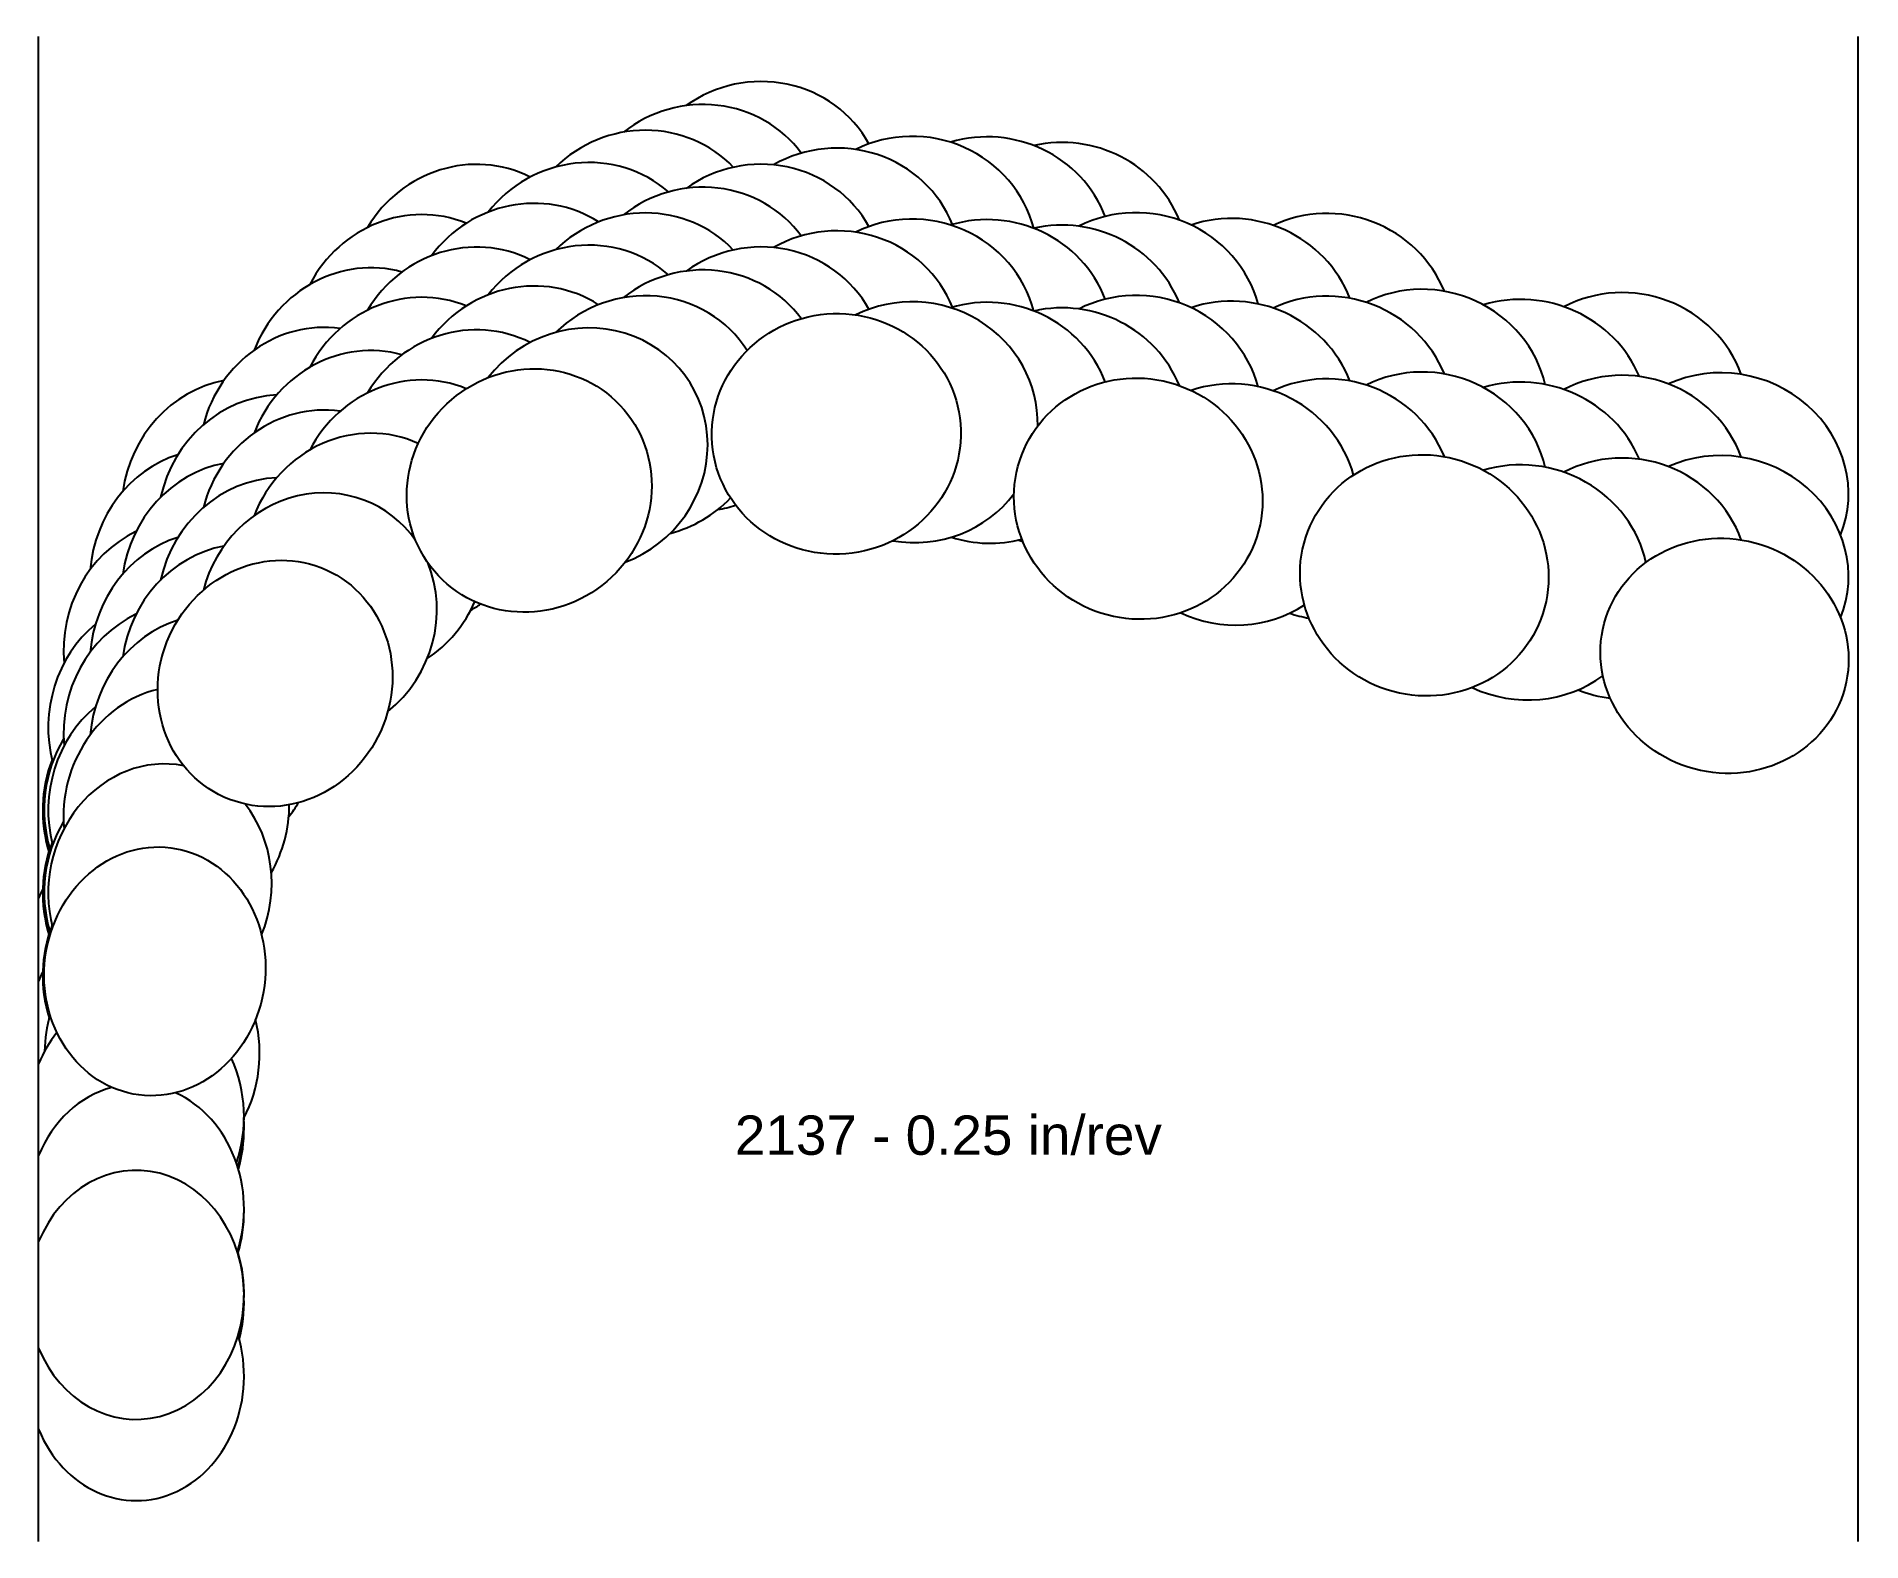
# Model space of a CAD drawing. Header units: inches. Extents: x -5.51 to 0.01, y -3.41 to 1.14.
import ezdxf
from ezdxf.enums import TextEntityAlignment as Align

# ---------------------------------------------------------------- set-up
doc = ezdxf.new("R2010")
doc.units = ezdxf.units.IN
doc.header["$MEASUREMENT"] = 0
for name, color, linetype, true_color in [('Blade_1', 30, 'Continuous', 0xff7f00), ('Blade_2', 7, 'Continuous', 0xcccc00), ('Blade_3', 7, 'Continuous', 0x00cc00), ('Blade_4', 7, 'Continuous', 0x00cccc), ('Blade_5', 7, 'Continuous', 0x0066cc)]:
    doc.layers.add(name, color=color, linetype=linetype, true_color=true_color)
doc.layers.add('Gage_Line', color=7, linetype='Continuous')
doc.styles.get("Standard").update_dxf_attribs({"font": 'arial.ttf'})

msp = doc.modelspace()

# ---------------------------------------------------------------- linework, layer by layer
at = {"layer": 'Blade_1'}
for centre, major_axis, ratio, start_param, end_param in [((-3.0886, 0.4352), (0.3753, 0.0298), 0.965501, 6.575418, 8.305607), ((-4.017, 0.264), (0.2866, 0.2442), 0.959962, 6.567697, 8.092515), ((-2.176, 0.2392), (0.3637, -0.0974), 0.965926, 6.799071, 8.604975), ((-3.0886, 0.1852), (0.3753, 0.0298), 0.965501, 6.575418, 8.305607), ((-4.017, 0.014), (0.2866, 0.2442), 0.959962, 6.567697, 8.092515), ((-2.176, -0.0108), (0.3637, -0.0974), 0.965926, 6.799071, 8.604975), ((-1.3112, 0.0075), (0.3637, -0.0974), 0.965926, 6.766374, 8.593834), ((-1.3112, -0.2425), (0.3637, -0.0974), 0.965926, 6.766374, 8.593834), ((-0.4039, -0.2356), (0.3637, -0.0974), 0.939693, 6.17022, 8.56979), ((-4.7852, -0.3192), (0.1545, 0.3433), 0.930399, 6.719744, 8.081698), ((-0.4039, -0.4856), (0.3637, -0.0974), 0.939693, 6.17022, 8.56979), ((-4.7852, -0.5692), (0.1545, 0.3433), 0.930399, 6.719744, 8.081698), ((-5.1487, -1.1893), (0.0484, 0.3734), 0.886634, 7.398624, 8.320274), ((-5.1487, -1.4393), (0.0484, 0.3734), 0.886634, 7.398624, 8.320274), ((-5.2052, -2.167), (0, 0.3765), 0.866025, 4.388263, 4.724053), ((-5.2052, -2.667), (0, 0.3765), 0.866025, 2.012362, 7.412417), ((-5.2052, -2.417), (0, 0.3765), 0.866025, 4.373961, 4.724053)]:
    msp.add_ellipse(centre, major_axis=major_axis, ratio=ratio, start_param=start_param, end_param=end_param, dxfattribs=at)
for centre, major_axis, ratio in [((-3.0886, -0.0648), (0.3753, 0.0298), 0.965501), ((-4.017, -0.236), (0.2866, 0.2442), 0.959962), ((-2.176, -0.2608), (0.3637, -0.0974), 0.965926), ((-1.3112, -0.4925), (0.3637, -0.0974), 0.965926), ((-0.4039, -0.7356), (0.3637, -0.0974), 0.939693), ((-4.7852, -0.8192), (0.1545, 0.3433), 0.930399), ((-5.1487, -1.6893), (0.0484, 0.3734), 0.886634)]:
    msp.add_ellipse(centre, major_axis=major_axis, ratio=ratio, dxfattribs=at)
at = {"layer": 'Blade_2'}
for centre, major_axis, ratio, start_param, end_param in [((-2.8561, 0.4704), (0.3728, -0.0524), 0.965926, 6.666253, 8.469857), ((-3.8495, 0.3887), (0.3121, 0.2106), 0.96143, 6.529825, 8.181132), ((-1.8877, 0.2217), (0.3637, -0.0974), 0.965926, 6.898932, 8.456387), ((-2.8561, 0.2204), (0.3728, -0.0524), 0.965926, 6.666253, 8.469857), ((-3.8495, 0.1387), (0.3121, 0.2106), 0.96143, 6.529825, 8.181132), ((-2.8561, -0.0296), (0.3728, -0.0524), 0.965926, 6.394918, 8.469857), ((-1.8877, -0.0283), (0.3637, -0.0974), 0.965926, 6.898932, 8.456387), ((-1.0089, -0.0138), (0.3637, -0.0974), 0.939693, 6.912612, 8.436865), ((-4.6551, -0.1147), (0.1758, 0.3329), 0.940361, 6.60915, 8.105067), ((-3.8495, -0.1113), (0.3121, 0.2106), 0.96143, 4.472549, 8.181132), ((-1.0089, -0.2638), (0.3637, -0.0974), 0.939693, 6.912612, 8.436865), ((-1.8877, -0.2783), (0.3637, -0.0974), 0.965926, 6.800495, 8.456387), ((-4.6551, -0.3647), (0.1758, 0.3329), 0.940361, 6.60915, 8.105067), ((-1.0089, -0.5138), (0.3637, -0.0974), 0.939693, 6.730743, 8.436865), ((-4.6551, -0.6147), (0.1758, 0.3329), 0.940361, 5.832207, 8.105067), ((-2.8561, -0.0296), (0.3728, -0.0524), 0.965926, 4.682339, 5.790473), ((-4.6551, -0.6147), (0.1758, 0.3329), 0.940361, 4.279502, 5.621078), ((-1.8877, -0.2783), (0.3637, -0.0974), 0.965926, 4.526281, 5.571328), ((-5.1333, -0.9376), (0.067, 0.3705), 0.893483, 7.097343, 8.335185), ((-1.0089, -0.5138), (0.3637, -0.0974), 0.939693, 4.524868, 5.644933), ((-5.1333, -1.1876), (0.067, 0.3705), 0.893483, 7.097343, 8.335185), ((-5.1333, -1.4376), (0.067, 0.3705), 0.893483, 6.268558, 8.335185), ((-5.1333, -1.4376), (0.067, 0.3705), 0.893483, 4.485119, 5.615836), ((-5.2052, -2.4068), (0, 0.3765), 0.866025, 6.509967, 7.412529), ((-5.2052, -2.4068), (0, 0.3765), 0.866025, 4.359592, 5.910288), ((-5.2052, -2.1568), (0, 0.3765), 0.866025, 4.37396, 4.77466)]:
    msp.add_ellipse(centre, major_axis=major_axis, ratio=ratio, start_param=start_param, end_param=end_param, dxfattribs=at)
at = {"layer": 'Blade_3'}
for centre, major_axis, ratio, start_param, end_param in [((-3.677, 0.4873), (0.3343, 0.1732), 0.962733, 6.556035, 8.162149), ((-2.6278, 0.4686), (0.3708, -0.0654), 0.965926, 6.810387, 8.334174), ((-2.6278, 0.2186), (0.3708, -0.0654), 0.965926, 6.810387, 8.334174), ((-3.677, 0.2373), (0.3343, 0.1732), 0.962733, 6.556035, 8.162149), ((-4.5119, 0.0656), (0.197, 0.3208), 0.94974, 6.54829, 8.046997), ((-3.677, -0.0127), (0.3343, 0.1732), 0.962733, 6.369017, 8.162149), ((-2.6278, -0.0314), (0.3708, -0.0654), 0.965926, 6.810387, 8.334174), ((-4.5119, -0.1844), (0.197, 0.3208), 0.94974, 6.54829, 8.046997), ((-4.5119, -0.4344), (0.197, 0.3208), 0.94974, 6.401831, 8.046997), ((-3.677, -0.0127), (0.3343, 0.1732), 0.962733, 4.481942, 5.052306), ((-5.0836, -0.7031), (0.0886, 0.3659), 0.901118, 6.911682, 8.216492), ((-2.6278, -0.0314), (0.3708, -0.0654), 0.965926, 4.574822, 5.150929), ((-4.5119, -0.4344), (0.197, 0.3208), 0.94974, 4.256404, 4.861022), ((-5.0836, -0.9531), (0.0886, 0.3659), 0.901118, 6.911682, 8.216492), ((-5.0836, -1.2031), (0.0886, 0.3659), 0.901118, 6.711709, 8.216492), ((-5.0836, -1.2031), (0.0886, 0.3659), 0.901118, 4.401418, 4.973676), ((-5.2052, -1.6293), (0, 0.3765), 0.866025, 7.331038, 7.412529), ((-5.2052, -1.8793), (0, 0.3765), 0.866025, 7.331038, 7.412529), ((-5.2052, -2.1293), (0, 0.3765), 0.866025, 7.109153, 7.412529), ((-5.2052, -2.1293), (0, 0.3765), 0.866025, 4.33495, 5.200999)]:
    msp.add_ellipse(centre, major_axis=major_axis, ratio=ratio, start_param=start_param, end_param=end_param, dxfattribs=at)
at = {"layer": 'Blade_4'}
for centre, major_axis, ratio, start_param, end_param in [((-3.5007, 0.566), (0.3524, 0.1325), 0.963828, 6.55046, 8.173043), ((-2.401, 0.4516), (0.3676, -0.0815), 0.965926, 6.872108, 8.308229), ((-3.5007, 0.316), (0.3524, 0.1325), 0.963828, 6.55046, 8.173043), ((-4.3568, 0.2271), (0.223, 0.3033), 0.956313, 6.517549, 8.022813), ((-1.5994, 0.2368), (0.3637, -0.0974), 0.965926, 6.916683, 8.573187), ((-2.401, 0.2016), (0.3676, -0.0815), 0.965926, 6.872108, 8.308229), ((-4.3568, -0.0229), (0.223, 0.3033), 0.956313, 6.517549, 8.022813), ((-3.5007, 0.066), (0.3524, 0.1325), 0.963828, 6.55046, 8.173043), ((-2.401, -0.0484), (0.3676, -0.0815), 0.965926, 6.872108, 8.308229), ((-1.5994, -0.0132), (0.3637, -0.0974), 0.965926, 6.916683, 8.573187), ((-0.7065, -0.0024), (0.3637, -0.0974), 0.965926, 6.881117, 8.61456), ((-4.3568, -0.2729), (0.223, 0.3033), 0.956313, 6.517549, 8.022813), ((-1.5994, -0.2632), (0.3637, -0.0974), 0.965926, 6.916683, 8.573187), ((-0.7065, -0.2524), (0.3637, -0.0974), 0.965926, 6.881117, 8.61456), ((-4.9996, -0.4861), (0.1127, 0.3592), 0.909051, 6.848301, 8.100454), ((-0.7065, -0.5024), (0.3637, -0.0974), 0.965926, 6.881117, 8.61456), ((-3.5007, 0.066), (0.3524, 0.1325), 0.963828, 4.508589, 4.656542), ((-4.9996, -0.7361), (0.1127, 0.3592), 0.909051, 6.848301, 8.100454), ((-2.401, -0.0484), (0.3676, -0.0815), 0.965926, 4.551432, 4.588171), ((-4.3568, -0.2729), (0.223, 0.3033), 0.956313, 4.259569, 4.352638), ((-1.5994, -0.2632), (0.3637, -0.0974), 0.965926, 4.641823, 4.803562), ((-4.9996, -0.9861), (0.1127, 0.3592), 0.909051, 6.848301, 8.100454), ((-0.7065, -0.5024), (0.3637, -0.0974), 0.965926, 4.58523, 4.851516), ((-4.9996, -0.9861), (0.1127, 0.3592), 0.909051, 4.307681, 4.446773), ((-5.157, -1.9375), (0.0024, 0.3765), 0.86317, 7.543153, 7.839917), ((-5.157, -1.9375), (0.0024, 0.3765), 0.86317, 4.170748, 4.995015), ((-5.2052, -2.4124), (0, 0.3765), 0.866025, 4.702347, 4.719742), ((-5.2052, -2.6624), (0, 0.3765), 0.866025, 4.674524, 5.044435), ((-5.2052, -2.9124), (0, 0.3765), 0.866025, 2.012249, 5.044435)]:
    msp.add_ellipse(centre, major_axis=major_axis, ratio=ratio, start_param=start_param, end_param=end_param, dxfattribs=at)
at = {"layer": 'Blade_5'}
for centre, major_axis, ratio, start_param, end_param in [((-3.3221, 0.6361), (0.3658, 0.0889), 0.964714, 6.540045, 8.250916), ((-4.1914, 0.3803), (0.2559, 0.2761), 0.958203, 6.549448, 8.074818), ((-3.3221, 0.3861), (0.3658, 0.0889), 0.964714, 6.540045, 8.250916), ((-4.1914, 0.1303), (0.2559, 0.2761), 0.958203, 6.549448, 8.074818), ((-3.3221, 0.1361), (0.3658, 0.0889), 0.964714, 6.540045, 8.250916), ((-4.1914, -0.1197), (0.2559, 0.2761), 0.958203, 6.549448, 8.074818), ((-4.8999, -0.2709), (0.1373, 0.3506), 0.916922, 6.802375, 8.112914), ((-4.8999, -0.5209), (0.1373, 0.3506), 0.916922, 6.802375, 8.112914), ((-4.8999, -0.7709), (0.1373, 0.3506), 0.916922, 6.802375, 8.112914), ((-5.157, -1.2047), (-0.0076, 0.3764), 0.878661, 7.412646, 8.169456), ((-5.157, -1.4547), (-0.0076, 0.3764), 0.878661, 7.412646, 8.169456), ((-5.157, -1.7047), (-0.0076, 0.3764), 0.878661, 7.412646, 8.176077), ((-5.2052, -2.6909), (0, 0.3765), 0.866025, 4.413824, 4.750254)]:
    msp.add_ellipse(centre, major_axis=major_axis, ratio=ratio, start_param=start_param, end_param=end_param, dxfattribs=at)
at = {"layer": 'Gage_Line'}
for p, q in [((-5.5, -3.4124), (-5.5, 1.1361)), ((0, -3.4124), (0, 1.1361))]:
    msp.add_line(p, q, dxfattribs=at)

# ---------------------------------------------------------------- texts
msp.add_text('2137 - 0.25 in/rev', height=0.11875).set_placement((-2.75, -2.1843), align=Align.MIDDLE_CENTER)

doc.saveas('drawing.dxf')
